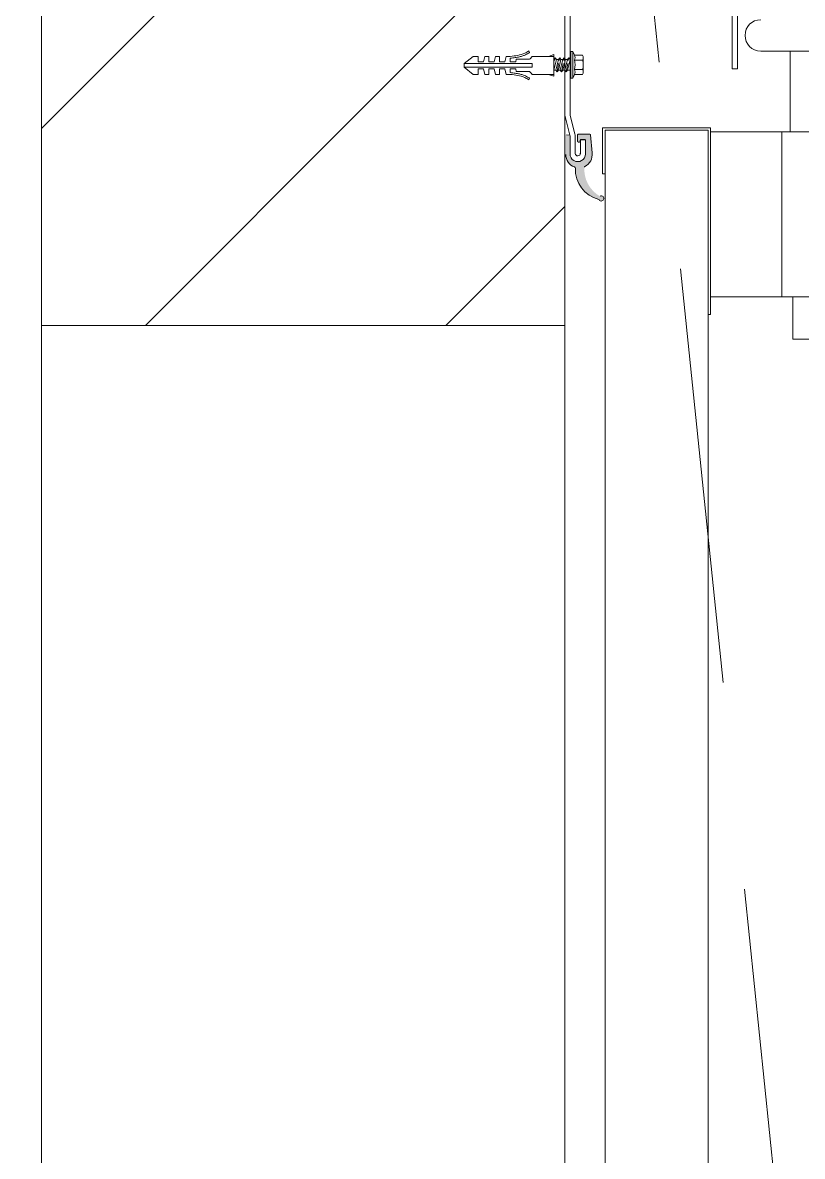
# Model space of a CAD drawing. Header units: millimetres. Extents: x -162958 to 167200, y -450 to 146301.
# Drawn here: x 138442.6 to 138740.5, y 134282.7 to 134715.6 of the extents above; entities that cross this region are included whole.
import ezdxf

# ---------------------------------------------------------------- set-up
doc = ezdxf.new("R2010")
doc.units = ezdxf.units.MM
doc.linetypes.add('Xr_MB nha xuong CM2$0$Xr_MB nha xuong + VP$0$HIDDEN', pattern=[9.524999999999999, 6.35, -3.175])
doc.linetypes.add('Xr_MB nha xuong CM2$0$Xr_MB nha xuong + VP$0$HIDDENX2', pattern=[0.75, 0.5, -0.25])
for name, color, linetype, lineweight in [('Xr_MB nha xuong CM2$0$A-Solid-Wall H', 9, 'Continuous', 18), ('Xr_MB nha xuong CM2$0$A-Solid-WallC', 2, 'Continuous', 5), ('Xr_MB nha xuong CM2$0$Xr_MB nha xuong + VP$0$147CUA', 147, 'Continuous', 5), ('Xr_MB nha xuong CM2$0$Xr_MB nha xuong + VP$0$CJSC.11-Khuat', 169, 'Xr_MB nha xuong CM2$0$Xr_MB nha xuong + VP$0$HIDDENX2', 5), ('Xr_MB nha xuong CM2$0$Xr_MB nha xuong + VP$0$CJSC.2-Tuong', 8, 'Continuous', 5), ('Xr_MB nha xuong CM2$0$Xr_MB nha xuong + VP$0$CJSC.8-Cua', 15, 'Continuous', 5)]:
    doc.layers.add(name, color=color, linetype=linetype, lineweight=lineweight)

# ---------------------------------------------------------------- blocks, each defined once
blk = doc.blocks.new('Xr_MB nha xuong CM2$0$2026Xr_MB nha xuong + VP$0$20240511cua cuon 5x4m')
at = {"layer": 'Xr_MB nha xuong CM2$0$Xr_MB nha xuong + VP$0$147CUA'}
h = blk.add_hatch(color=0, dxfattribs=at)
edge = h.paths.add_edge_path()
edge.add_ellipse((440799.8131929997, 1781169.802840971), major_axis=(-0.1738785667417171, -0.173878566741717), ratio=0.9999999999718204, start_angle=-19.775083528968707, end_angle=40.76439350370788, ccw=False)
edge.add_ellipse((440795.1416860621, 1781167.602114799), major_axis=(3.477571333514857, -3.477571333514859), ratio=0.9999999999993564, start_angle=70.22491646429647, end_angle=144.1618784973443)
edge.add_line((440794.3586160883, 1781172.457401215), (440787.4987976335, 1781171.899186795))
edge.add_ellipse((440787.5187418188, 1781171.654095503), major_axis=(-0.1738785667306725, -0.1738785667306724), ratio=0.9999999999930382, start_angle=229.6521659197511, end_angle=314.9999999794567)
edge.add_line((440787.2728403916, 1781171.654095503), (440787.2728403916, 1781167.208672516))
edge.add_ellipse((440787.5187418188, 1781167.208672516), major_axis=(-0.1738785666912009, -0.1738785666912008), ratio=0.999999999971421, start_angle=314.9999999991812, end_angle=404.9999999940374)
edge.add_line((440787.5187418188, 1781166.962771089), (440789.9777560912, 1781166.962771089))
edge.add_ellipse((440789.9777560912, 1781167.208672516), major_axis=(0.1738785666912008, -0.1738785666912009), ratio=0.999999999971421, start_angle=314.9999999924, end_angle=405.0000000008187)
edge.add_line((440790.2236575184, 1781167.208672516), (440790.2236575184, 1781167.700475371))
edge.add_ellipse((440789.9777560912, 1781167.700475371), major_axis=(-0.1738785666912009, -0.1738785666912008), ratio=0.999999999971421, start_angle=135.0000000059626, end_angle=225.0000000008187)
edge.add_line((440789.9777560912, 1781167.946376798), (440789.4859532367, 1781167.946376798))
edge.add_ellipse((440789.4859532367, 1781168.192278225), major_axis=(-0.1738785666912009, -0.1738785666912008), ratio=0.999999999971421, start_angle=-45.000000000818716, end_angle=45.00000000081877, ccw=False)
edge.add_line((440789.2400518095, 1781168.192278225), (440789.2400518095, 1781169.667686788))
edge.add_ellipse((440789.4859532367, 1781169.667686788), major_axis=(-0.1738785666960262, -0.1738785666960261), ratio=0.9999999999876119, start_angle=260.8446891953877, end_angle=314.9999999928638, ccw=False)
edge.add_line((440789.3419557938, 1781169.867016285), (440789.3419557938, 1781169.974494396))
edge.add_line((440789.3419557938, 1781169.974494396), (440794.751787192, 1781169.974494396))
edge.add_ellipse((440794.7517871929, 1781167.023677269), major_axis=(2.086542800110607, -2.086542800110607), ratio=0.9999999999996566, start_angle=-45.00000000000978, end_angle=135.0000000005553, ccw=False)
edge.add_line((440794.7517871929, 1781164.072860143), (440788.1692657217, 1781164.072860143))
edge.add_ellipse((440788.1692657217, 1781161.613845871), major_axis=(1.73878566654229, -1.738785666542291), ratio=0.9999999999995522, start_angle=135.0000000026996, end_angle=149.0362434679357)
edge.add_line((440787.5728671576, 1781163.999440125), (440787.4518309708, 1781162.76938016))
edge.add_ellipse((440787.8433822652, 1781162.730852058), major_axis=(0.2782057066540656, -0.2782057066540657), ratio=0.9999999999930567, start_angle=219.3802658073336, end_angle=315.8206164984765)
edge.add_line((440787.8490171337, 1781162.337450128), (440794.9953024646, 1781162.439809513))
edge.add_ellipse((440795.0525971546, 1781167.357504306), major_axis=(3.477571333525852, -3.477571333525854), ratio=0.9999999999980459, start_angle=314.3324930508218, end_angle=385.9533197801026)
edge.add_ellipse((440800.1740978572, 1781165.616892573), major_axis=(0.3477571334261711, -0.3477571334261713), ratio=0.9999999999827495, start_angle=132.9389510174828, end_angle=208.9865449869903, ccw=False)
edge.add_ellipse((440800.6195121545, 1781177.993770146), major_axis=(8.409682342548347, -8.40968234254835), ratio=0.999999999999275, start_angle=312.938951034542, end_angle=390.5615109725389)
edge.add_ellipse((440811.862983112, 1781175.973018429), major_axis=(-0.6955142667513947, -0.6955142667513944), ratio=0.999999999999187, start_angle=61.17367389221828, end_angle=339.5362953390283)
edge.add_ellipse((440800.6669397305, 1781181.330574727), major_axis=(-8.34754142454619, -8.347541424546186), ratio=0.9999999999997462, start_angle=40.7643935017507, end_angle=105.76255264968691, ccw=False)
at = {"layer": 'Xr_MB nha xuong CM2$0$Xr_MB nha xuong + VP$0$147CUA', "color": 0}
for p, q in [((440786.3648023175, 1781288.604317805), (440786.3648023175, 1781249.136431715)), ((440849.3155676804, 1781249.136431715), (440849.3155676804, 1781288.604317805)), ((440755.5059194115, 1781236.921398686), (440755.5059194115, 1781270.203916122)), ((440865.5198026362, 1781259.956094511), (440865.5198026362, 1781249.136431715)), ((440786.3648023175, 1781249.136431715), (440786.3648023175, 1781217.784706771)), ((440849.3155676804, 1781249.136431715), (440853.3967554967, 1781249.136431715)), ((440849.3155676804, 1781217.784706771), (440849.3155676804, 1781249.136431715)), ((440853.3967554967, 1781249.136431715), (440865.5198026362, 1781249.136431715)), ((440755.5059194115, 1781248.152826006), (440786.3648023175, 1781248.152826006)), ((440849.3155676804, 1781244.956107453), (440786.3648023175, 1781244.956107453)), ((440762.292798802, 1781228.007231215), (440739.6698674995, 1781228.007231215)), ((440749.0373832544, 1781230.939726102), (440749.9744659213, 1781230.939726102)), ((440762.292798802, 1781226.040019797), (440762.292798802, 1781228.007231215)), ((440762.292798802, 1781226.040019797), (440739.6698674995, 1781226.040019797)), ((440784.7518389558, 1781217.784706771), (440856.0353688344, 1781217.784706771)), ((440784.7518389558, 1781176.473267001), (440784.7518389558, 1781217.784706771)), ((440785.7354446647, 1781177.45687271), (440785.7354446647, 1781216.801101062)), ((444884.7511687663, 1781216.801101063), (440785.7354446647, 1781216.801101062)), ((440856.0353688344, 1781216.801101062), (440856.0353688344, 1781217.784706771)), ((440784.7518389558, 1781176.473267001), (440802.4075251946, 1781176.473267001)), ((444884.7511687663, 1781177.456872711), (440785.7354446647, 1781177.45687271)), ((440802.4075251946, 1781176.473267001), (440802.4075251946, 1781177.45687271)), ((440787.2728403916, 1781167.208672516), (440787.2728403916, 1781171.654095503)), ((440787.4987976335, 1781171.899186795), (440794.3586160883, 1781172.457401215)), ((440787.5187418188, 1781166.962771089), (440789.9777560912, 1781166.962771089)), ((440789.2400518095, 1781168.192278225), (440789.2400518095, 1781169.667686788)), ((440789.3419557938, 1781169.974494396), (440789.3419557938, 1781168.007282978)), ((440794.7517871929, 1781169.974494396), (440789.3419557938, 1781169.974494396)), ((440794.7517871929, 1781168.007282978), (440789.3419557938, 1781168.007282978)), ((440789.4859532367, 1781169.913588216), (440795.1416860621, 1781169.913588216)), ((440789.9777560912, 1781167.946376798), (440789.4859532367, 1781167.946376798)), ((440790.2236575184, 1781167.208672516), (440790.2236575184, 1781167.700475371)), ((440737.7026560826, 1781164.072860143), (440779.4528082784, 1781164.072860143)), ((440758.0108210964, 1781163.587698235), (440758.7559669705, 1781164.08446215)), ((440758.0108210964, 1781163.587698235), (440758.7559669705, 1781163.090934319)), ((440759.1127618977, 1781163.387345362), (440758.0108210964, 1781163.587698235)), ((440758.7559669705, 1781164.368150952), (440758.7559669705, 1781164.08446215)), ((440762.7300782956, 1781163.090934319), (440758.7559669705, 1781164.08446215)), ((440758.7559669705, 1781163.090934319), (440758.7559669705, 1781162.345788445)), ((440762.7300782956, 1781162.097406488), (440758.7559669705, 1781163.090934319)), ((440763.4752241687, 1781162.594170403), (440760.2723757464, 1781163.17650648)), ((440762.7300782956, 1781163.090934319), (440762.7300782956, 1781164.368150952)), ((440763.4752241687, 1781162.594170403), (440762.7300782956, 1781163.090934319)), ((440763.4752241687, 1781162.594170403), (440762.7300782956, 1781162.097406488)), ((440787.095748307, 1781165.907915528), (440780.0492068415, 1781164.146280161)), ((440787.5728671576, 1781163.999440125), (440780.5263256922, 1781162.237804758)), ((440787.4518309708, 1781162.76938016), (440787.5728671576, 1781163.999440125)), ((440794.7517871929, 1781166.040071561), (440788.1692657217, 1781166.040071561)), ((440794.7517871929, 1781164.072860143), (440788.1692657217, 1781164.072860143)), ((440737.7026560826, 1781162.105648725), (440779.4528082784, 1781162.105648725)), ((440758.0108210964, 1781161.84902453), (440758.7559669705, 1781162.345788445)), ((440758.0108210964, 1781161.84902453), (440758.7559669705, 1781161.352260614)), ((440759.1127618977, 1781161.648671657), (440758.0108210964, 1781161.84902453)), ((440758.0108210964, 1781160.110350825), (440758.7559669705, 1781160.607114741)), ((440758.0108210964, 1781160.110350825), (440758.7559669705, 1781159.613586909)), ((440759.1127618977, 1781159.909997952), (440758.0108210964, 1781160.110350825)), ((440758.0108210964, 1781158.37167712), (440758.7559669705, 1781158.868441036)), ((440758.0108210964, 1781158.37167712), (440758.7559669705, 1781157.874913204)), ((440759.1127618977, 1781158.171324247), (440758.0108210964, 1781158.37167712)), ((440762.7300782956, 1781161.352260614), (440758.7559669705, 1781162.345788445)), ((440758.7559669705, 1781161.352260614), (440758.7559669705, 1781160.607114741)), ((440762.7300782956, 1781160.358732783), (440758.7559669705, 1781161.352260614)), ((440762.7300782956, 1781159.613586909), (440758.7559669705, 1781160.607114741)), ((440758.7559669705, 1781159.613586909), (440758.7559669705, 1781158.868441036)), ((440762.7300782956, 1781158.620059078), (440758.7559669705, 1781159.613586909)), ((440762.7300782956, 1781157.874913204), (440758.7559669705, 1781158.868441036)), ((440763.4752241687, 1781160.855496698), (440760.2723757464, 1781161.437832776)), ((440763.4752241687, 1781159.116822993), (440760.2723757464, 1781159.69915907)), ((440762.7300782956, 1781161.352260614), (440762.7300782956, 1781162.097406488)), ((440763.4752241687, 1781160.855496698), (440762.7300782956, 1781161.352260614)), ((440763.4752241687, 1781160.855496698), (440762.7300782956, 1781160.358732783)), ((440762.7300782956, 1781159.613586909), (440762.7300782956, 1781160.358732783)), ((440763.4752241687, 1781159.116822993), (440762.7300782956, 1781159.613586909)), ((440763.4752241687, 1781159.116822993), (440762.7300782956, 1781158.620059078)), ((440762.7300782956, 1781157.874913204), (440762.7300782956, 1781158.620059078)), ((440757.5467651214, 1781157.826524156), (440756.8637056013, 1781157.826524156)), ((440757.5467651214, 1781155.777345596), (440756.8637056013, 1781157.826524156)), ((440757.5467651214, 1781157.826524156), (440764.3773603204, 1781157.826524156)), ((440757.5467651214, 1781149.629809916), (440757.5467651214, 1781157.826524156)), ((440764.3773603204, 1781149.629809916), (440764.3773603204, 1781157.826524156)), ((440764.3773603204, 1781155.777345596), (440765.0604198405, 1781157.826524156)), ((440764.3773603204, 1781157.826524156), (440765.0604198405, 1781157.826524156)), ((440760.2790032008, 1781149.629809916), (440761.645122241, 1781149.629809916)), ((440760.2790032008, 1781149.629809916), (440760.2790032008, 1781123.673548155)), ((440761.645122241, 1781149.629809916), (440761.645122241, 1781123.673548155)), ((440755.459815515, 1781148.291500472), (440756.0484798856, 1781148.637974954)), ((440758.5713544011, 1781143.529809434), (440758.5713544011, 1781147.357032525)), ((440763.3527710408, 1781143.529809434), (440763.3527710408, 1781147.357032525)), ((440765.8756455563, 1781148.637974954), (440766.4643099268, 1781148.291500472)), ((440757.5467651214, 1781139.656696736), (440757.5467651214, 1781141.255386452)), ((440758.2248644221, 1781141.255386452), (440759.5959436807, 1781141.255386452)), ((440759.5959436807, 1781143.304565012), (440758.5713544011, 1781143.529809434)), ((440759.5959436807, 1781141.255386452), (440759.5959436807, 1781143.304565012)), ((440762.3281817611, 1781143.304565012), (440763.3527710408, 1781143.529809434)), ((440762.3281817611, 1781141.255386452), (440762.3281817611, 1781143.304565012)), ((440763.6992610197, 1781141.255386452), (440762.3281817611, 1781141.255386452)), ((440764.3773603204, 1781139.656696736), (440764.3773603204, 1781141.255386452)), ((440759.5959436807, 1781139.206207892), (440757.5467651214, 1781139.656696736)), ((440757.5467651214, 1781137.157029332), (440759.5959436807, 1781137.157029332)), ((440757.5467651214, 1781135.558339616), (440757.5467651214, 1781137.157029332)), ((440759.5959436807, 1781137.157029332), (440759.5959436807, 1781139.206207892)), ((440762.3281817611, 1781139.206207892), (440764.3773603204, 1781139.656696736)), ((440762.3281817611, 1781137.157029332), (440762.3281817611, 1781139.206207892)), ((440764.3773603204, 1781137.157029332), (440762.3281817611, 1781137.157029332)), ((440764.3773603204, 1781135.558339616), (440764.3773603204, 1781137.157029332)), ((440759.5959436807, 1781135.107850772), (440757.5467651214, 1781135.558339616)), ((440757.5467651214, 1781131.459982497), (440757.5467651214, 1781133.058672212)), ((440757.5467651214, 1781133.058672212), (440759.5959436807, 1781133.058672212)), ((440759.5959436807, 1781133.058672212), (440759.5959436807, 1781135.107850772)), ((440762.3281817611, 1781135.107850772), (440764.3773603204, 1781135.558339616)), ((440762.3281817611, 1781133.058672212), (440762.3281817611, 1781135.107850772)), ((440764.3773603204, 1781133.058672212), (440762.3281817611, 1781133.058672212)), ((440764.3773603204, 1781131.459982497), (440764.3773603204, 1781133.058672212)), ((440759.5959436807, 1781131.009493652), (440757.5467651214, 1781131.459982497)), ((440757.5467651214, 1781127.007556492), (440757.5467651214, 1781128.960315092)), ((440757.5467651214, 1781128.960315092), (440759.5959436807, 1781128.960315092)), ((440759.5959436807, 1781128.960315092), (440759.5959436807, 1781131.009493652)), ((440762.3281817611, 1781131.009493652), (440764.3773603204, 1781131.459982497)), ((440762.3281817611, 1781128.960315092), (440762.3281817611, 1781131.009493652)), ((440764.3773603204, 1781128.960315092), (440762.3281817611, 1781128.960315092)), ((440764.3773603204, 1781127.007556492), (440764.3773603204, 1781128.960315092)), ((440757.5467651214, 1781127.007556492), (440760.2790032008, 1781123.673548155)), ((440760.2790032008, 1781123.673548155), (440761.645122241, 1781123.673548155)), ((440761.645122241, 1781123.673548155), (440764.3773603204, 1781127.007556492))]:
    blk.add_line(p, q, dxfattribs=at)
at = {"layer": 'Xr_MB nha xuong CM2$0$Xr_MB nha xuong + VP$0$147CUA', "color": 0, "extrusion": (1.224606353771678e-16, -3.628487258729332e-30, -1)}
for p, q in [((440757.0732582973, 1781165.720099638), (440757.0732582973, 1781168.84022068)), ((440763.4953459639, 1781169.110867827), (440757.9906993012, 1781169.110867827)), ((440758.9081406237, 1781165.720099638), (440758.9081406237, 1781168.84022068)), ((440762.5779046414, 1781165.720099638), (440762.5779046414, 1781168.84022068)), ((440764.4127869678, 1781165.720099638), (440764.4127869678, 1781168.84022068)), ((440755.6580478388, 1781165.101560778), (440757.0732582973, 1781165.720099638)), ((440755.6580478388, 1781164.368150952), (440755.6580478388, 1781165.101560778)), ((440765.8279974263, 1781165.101560778), (440755.6580478388, 1781165.101560778)), ((440765.8279974263, 1781164.368150952), (440755.6580478388, 1781164.368150952)), ((440765.8279974263, 1781165.101560778), (440764.4127869678, 1781165.720099638)), ((440765.8279974263, 1781164.368150952), (440765.8279974263, 1781165.101560778))]:
    blk.add_line(p, q, dxfattribs=at)
at = {"layer": 'Xr_MB nha xuong CM2$0$Xr_MB nha xuong + VP$0$147CUA', "color": 0}
for centre, radius, start, end in [((440749.5059245878, 1781236.921398686), 5.999994823680026, 180, 0), ((440811.7629831124, 1781175.973018429), 0.9836057087977685, 286.1736738882229, 204.5362953162297), ((440787.5187418188, 1781171.654095503), 0.2459014272019151, 94.65216591787792, 180), ((440795.1416860621, 1781167.602114799), 4.918028544012552, 25.22491650238783, 99.16187849170765), ((440800.6195121545, 1781177.993770146), 11.89308682414208, 267.9389510121504, 345.5615109695684), ((440787.5187418188, 1781167.208672516), 0.2459014272026252, 180, 270), ((440789.4859532367, 1781169.667686788), 0.2459014272044442, 90, 180), ((440789.4859532367, 1781168.192278225), 0.2459014272026252, 180, 270), ((440789.9777560912, 1781167.700475371), 0.2459014272026252, 0, 90), ((440789.9777560912, 1781167.208672516), 0.2459014272044442, 270, 0), ((440794.5246212387, 1781167.013904086), 0.9836057088004542, 273.0090903442816, 93.00909034428153), ((440794.7517871929, 1781167.023677269), 2.95081712639967, 270, 90), ((440799.8131929997, 1781169.802840971), 0.2459014271943441, 205.2249165023878, 265.764393485449), ((440779.4528082784, 1781166.531874415), 2.459014271765227, 270, 284.0362434743974), ((440788.1692657217, 1781161.613845871), 4.426225689847342, 90, 104.0362434743974), ((440788.1692657217, 1781161.613845871), 2.459014272004424, 90, 104.0362434743974), ((440795.0525971546, 1781167.357504306), 4.918028544022842, 269.332493084408, 341.5046236713789), ((440800.1740978572, 1781165.616892573), 0.4918028543730813, 87.93895101215041, 158.4713985226), ((440779.4528082784, 1781166.531874415), 4.426225689608145, 270, 284.0362434743974)]:
    blk.add_arc(centre, radius, start, end, dxfattribs=at)
at = {"layer": 'Xr_MB nha xuong CM2$0$Xr_MB nha xuong + VP$0$147CUA', "color": 0, "extrusion": (-6.123031769364932e-17, 1.836909530731377e-16, -1)}
for centre in [(440757.9906993012, 1781167.420374949), (440757.9906993012, 1781164.300253908), (440763.4953459639, 1781164.300253908)]:
    blk.add_ellipse(centre, major_axis=(-1.195358977790329, -1.195358977790329), ratio=0.9999999999999998, start_param=1.782553285260076, end_param=2.929835695124614, dxfattribs=at)
at = {"layer": 'Xr_MB nha xuong CM2$0$Xr_MB nha xuong + VP$0$147CUA', "color": 0, "extrusion": (-6.123031769365011e-17, 1.836909530731361e-16, -0.9999999999999999)}
blk.add_ellipse((440760.7430226326, 1781162.754649335), major_axis=(4.494525198807525, -4.494525198807525), ratio=0.9999999999999997, start_param=3.630284844123477, end_param=4.223696789851005, dxfattribs=at)
at = {"layer": 'Xr_MB nha xuong CM2$0$Xr_MB nha xuong + VP$0$147CUA', "color": 0, "extrusion": (-6.123031769364996e-17, 1.836909530731379e-16, -1)}
blk.add_ellipse((440763.4953459639, 1781167.420374949), major_axis=(-1.195358977790329, -1.195358977790329), ratio=0.9999999999999998, start_param=1.782553285260076, end_param=2.929835695124614, dxfattribs=at)
at = {"layer": 'Xr_MB nha xuong CM2$0$Xr_MB nha xuong + VP$0$147CUA', "color": 0, "extrusion": (-6.123031769364859e-17, 1.836909530731373e-16, -1)}
blk.add_ellipse((440760.7430226326, 1781159.634528294), major_axis=(-4.494525198517504, -4.494525198517501), ratio=0.9999999999951696, start_param=2.057394122263352, end_param=2.649037176736909, dxfattribs=at)
at = {"layer": 'Xr_MB nha xuong CM2$0$Xr_MB nha xuong + VP$0$147CUA', "color": 0}
for points, knots in [([(440758.5713544011, 1781147.357032525), (440758.6291731882, 1781147.769092925), (440758.7615677069, 1781148.71263639), (440757.9844840288, 1781149.299333015), (440757.5467651214, 1781149.629809916)], [0, 0, 0, 0, 1.710133700093138, 3.915895525915961, 3.915895525915961, 3.915895525915961, 3.915895525915961]), ([(440763.3527710408, 1781147.357032525), (440763.2949522536, 1781147.769092925), (440763.1625577349, 1781148.71263639), (440763.939641413, 1781149.299333015), (440764.3773603204, 1781149.629809916)], [0, 0, 0, 0, 1.710133700093138, 3.915895525915961, 3.915895525915961, 3.915895525915961, 3.915895525915961]), ([(440757.5467651214, 1781141.255386452), (440757.3163873039, 1781143.156592335), (440757.0141737198, 1781145.650626925), (440755.7583283025, 1781147.784323606), (440755.459815515, 1781148.291500472)], [0, 0, 0, 0, 8.247571760151539, 10.81930654709691, 10.81930654709691, 10.81930654709691, 10.81930654709691]), ([(440758.2248644221, 1781141.255386452), (440758.1894580142, 1781141.629748223), (440758.1538633301, 1781141.923543491), (440758.0403703626, 1781142.807491079), (440757.9558446442, 1781143.40021254), (440757.7564461099, 1781144.463513612), (440757.6509098045, 1781144.934999925), (440757.4081247316, 1781145.794120317), (440757.2785485366, 1781146.183189447), (440757.0075551502, 1781146.857291141), (440756.8743415398, 1781147.146251078), (440756.5893789416, 1781147.70119011), (440756.4384891202, 1781147.96920705), (440756.2072492416, 1781148.368234189), (440756.1274727292, 1781148.503765149), (440756.0484798856, 1781148.637974954)], [0, 0, 0, 0, 1.267556481259066, 1.267556481259066, 3.802669443777198, 3.802669443777198, 5.834114089114067, 5.834114089114067, 7.542916678824766, 7.542916678824766, 8.840843702748835, 8.840843702748835, 10.1387707266729, 10.1387707266729, 10.81930654709691, 10.81930654709691, 10.81930654709691, 10.81930654709691]), ([(440763.6992610197, 1781141.255386452), (440763.7346674276, 1781141.629748223), (440763.7702621117, 1781141.923543491), (440763.8837550802, 1781142.807491079), (440763.9682807985, 1781143.40021254), (440764.167679332, 1781144.463513612), (440764.2732156373, 1781144.934999925), (440764.5160007102, 1781145.794120317), (440764.6455769052, 1781146.183189447), (440764.9165702916, 1781146.857291141), (440765.049783902, 1781147.146251078), (440765.3347465002, 1781147.70119011), (440765.4856363216, 1781147.96920705), (440765.7168762002, 1781148.368234189), (440765.7966527126, 1781148.503765149), (440765.8756455563, 1781148.637974954)], [0, 0, 0, 0, 1.267556481259066, 1.267556481259066, 3.802669443777198, 3.802669443777198, 5.834114089114067, 5.834114089114067, 7.542916678824766, 7.542916678824766, 8.840843702748835, 8.840843702748835, 10.1387707266729, 10.1387707266729, 10.81930654709691, 10.81930654709691, 10.81930654709691, 10.81930654709691]), ([(440764.3773603204, 1781141.255386452), (440764.6077381379, 1781143.156592335), (440764.909951722, 1781145.650626925), (440766.1657971402, 1781147.784323606), (440766.4643099268, 1781148.291500472)], [0, 0, 0, 0, 8.247571760151539, 10.81930654709691, 10.81930654709691, 10.81930654709691, 10.81930654709691])]:
    blk.add_open_spline(points, degree=3, knots=knots, dxfattribs=at)
blk.add_wipeout([(440860.2429716208, 1780962.105648726), (440860.2429716208, 1781162.105648726), (444860.2429716208, 1781162.105648726), (444860.2429716208, 1780962.1056487262)]).dxf.layer = 'Xr_MB nha xuong CM2$0$Xr_MB nha xuong + VP$0$CJSC.11-Khuat'
blk.add_lwpolyline([(440860.2429716208, 1780962.105648726), (440860.2429716208, 1781162.105648726), (444860.2429716208, 1781162.105648726), (444860.2429716208, 1780962.105648726)], close=True, dxfattribs=at)
at = {"layer": 'Xr_MB nha xuong CM2$0$Xr_MB nha xuong + VP$0$CJSC.11-Khuat', "linetype": 'Xr_MB nha xuong CM2$0$Xr_MB nha xuong + VP$0$HIDDEN', "ltscale": 25}
blk.add_line((445260.2429716208, 1781662.105648726), (440410.2436418103, 1781162.105648725), dxfattribs=at)
blk.add_lwpolyline([(445260.2429716208, 1781162.105648726), (440410.2436418103, 1781162.105648725), (440410.2436418103, 1781662.105648726), (445260.2429716208, 1781662.105648726)], close=True, dxfattribs=at)
blk = doc.blocks.new('Xr_MB nha xuong CM2$0$2026Xr_MB nha xuong + VP$0$20240511CUA CUON NHANH 5X4M')
at = {"layer": 'Xr_MB nha xuong CM2$0$Xr_MB nha xuong + VP$0$CJSC.11-Khuat', "linetype": 'Xr_MB nha xuong CM2$0$Xr_MB nha xuong + VP$0$HIDDEN', "ltscale": 10}
blk.add_lwpolyline([(533010.08017604, 1692322.355879378), (533010.08017604, 1688022.355879378), (532760.08017604, 1688022.355879378), (532760.08017604, 1692322.355879378)], close=True, dxfattribs=at)
at = {"layer": 'Xr_MB nha xuong CM2$0$Xr_MB nha xuong + VP$0$CJSC.8-Cua', "color": 6}
blk.add_lwpolyline([(533010.08017604, 1692172.355879378), (533010.08017604, 1692322.355879378), (532760.08017604, 1692322.355879378), (532760.08017604, 1692172.355879378)], dxfattribs=at)

msp = doc.modelspace()

# ---------------------------------------------------------------- hatches: boundary and pattern name
at = {"layer": 'Xr_MB nha xuong CM2$0$A-Solid-Wall H'}
h = msp.add_hatch(dxfattribs=at)
h.set_pattern_fill('ANSI31', color=256, scale=650)
h.set_pattern_definition([(45, (-966987.78, -1671222.35), (-57.45242597140699, 57.45242597140699), [])])
h.paths.add_polyline_path([(135349.9999995299, 134950.0153564438), (138449.786279144, 134950.0153565158), (138449.786279144, 127300.0156035323), (142449.7862800586, 127300.0156034327), (142449.7862800586, 127500.0156034327), (138649.786279144, 127500.0156035323), (138649.786279144, 135150.0153565158), (135349.9999995299, 135150.0153564438)])
h.paths.add_polyline_path([(133749.9999995299, 134950.0153564438), (133549.9999996193, 134950.0153564438), (133549.9999996193, 135150.0153565158), (133749.9999995299, 135150.0153565158)])

# ---------------------------------------------------------------- linework, layer by layer
at = {"layer": 'Xr_MB nha xuong CM2$0$A-Solid-WallC'}
msp.add_lwpolyline([(135349.9999995299, 134950.0153564438), (138449.786279144, 134950.0153565158), (138449.786279144, 127300.0156035323), (142449.7862800586, 127300.0156034327), (142449.7862800586, 127500.0156034327), (138649.786279144, 127500.0156035323), (138649.786279144, 135150.0153565158), (135349.9999995299, 135150.0153564438)], close=True, dxfattribs=at)

# ---------------------------------------------------------------- next in the draw order: wipeouts: each hides what was drawn before it
at = {"color": 250}
msp.add_wipeout([(138649.78627914347, 134600.00952241314), (138649.78627914347, 132600.0095224136), (138449.7862791451, 132600.0095224136), (138449.7862791451, 134600.0095241929)], dxfattribs=at).dxf.layer = 'Xr_MB nha xuong CM2$0$Xr_MB nha xuong + VP$0$CJSC.8-Cua'

# ---------------------------------------------------------------- next in the draw order: block references
at = {"layer": 'Xr_MB nha xuong CM2$0$Xr_MB nha xuong + VP$0$CJSC.8-Cua', "rotation": 270}
msp.add_blockref('Xr_MB nha xuong CM2$0$2026Xr_MB nha xuong + VP$0$20240511cua cuon 5x4m', (-1642512.319369582, 575460.2524949242), dxfattribs=at)

# ---------------------------------------------------------------- next in the draw order: block references
at = {"layer": 'Xr_MB nha xuong CM2$0$Xr_MB nha xuong + VP$0$CJSC.2-Tuong'}
msp.add_blockref('Xr_MB nha xuong CM2$0$2026Xr_MB nha xuong + VP$0$20240511CUA CUON NHANH 5X4M', (-394560.2801454102, -1557572.343941321), dxfattribs=at)

doc.saveas('drawing.dxf')
